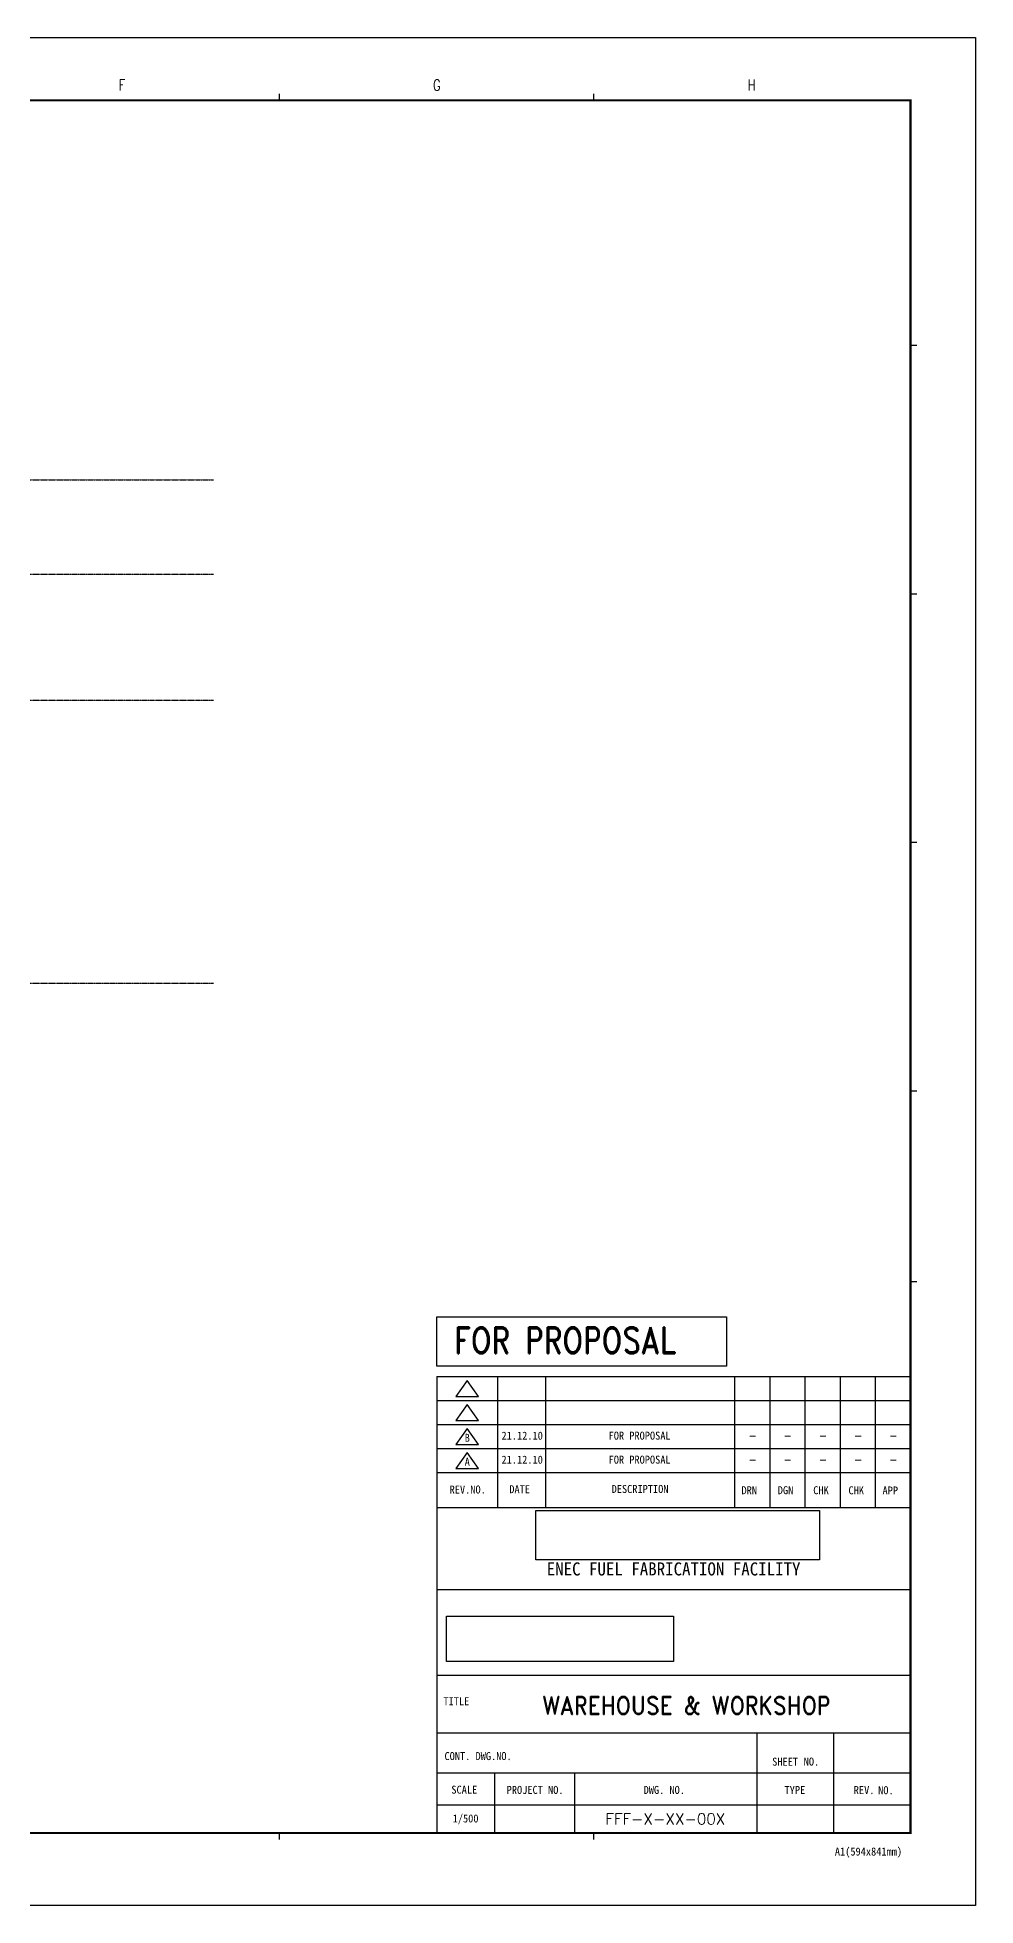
# Model space of a CAD drawing. Header units: millimetres. Extents: x -232466 to 860779, y -177975 to 311634.
# Drawn here: x 284758 to 314593, y 107851 to 167251 of the extents above; entities that cross this region are included whole.
import ezdxf
from ezdxf.enums import TextEntityAlignment as Align

# ---------------------------------------------------------------- set-up
doc = ezdxf.new("R2010")
doc.units = ezdxf.units.MM
doc.header["$XCLIPFRAME"] = 2
doc.linetypes.add('AXES', pattern=[50.8, 31.75, -6.35, 6.35, -6.35])
doc.linetypes.add('CENTER', pattern=[2, 1.25, -0.25, 0.25, -0.25])
for name, color, linetype in [('Center Line', 1, 'CENTER'), ('TITLEBOX', 7, 'Continuous'), ('TXT', 2, 'Continuous')]:
    doc.layers.add(name, color=color, linetype=linetype)
doc.layers.add('TEXT', color=7, linetype='Continuous', lineweight=15)
doc.styles.add('RD20', font='ROMAND.SHX', dxfattribs={"width": 0.8, "height": 2})
doc.styles.add('RD6', font='ROMAND.shx', dxfattribs={"width": 0.83, "height": 6})
doc.styles.add('ROMAND', font='romand')
doc.styles.add('TBOX', font='romans.shx')
doc.styles.add('돋움체', font='')
doc.styles.get('돋움체').set_extended_font_data('DotumChe')
picture_1 = doc.add_image_def('image1', size_in_pixel=(850, 283))
picture_2 = doc.add_image_def('image2.jpg', size_in_pixel=(500, 87))

msp = doc.modelspace()

# ---------------------------------------------------------------- linework, layer by layer
msp.add_line((312518.8, 111060.4), (312518.8, 110144.6))
at = {"layer": 'Center Line', "linetype": 'AXES'}
for p, q in [((240376.2, 153179.8), (290361.8, 153179.8)), ((240376.2, 150179.8), (290361.8, 150179.8)), ((240376.2, 146179.8), (290361.8, 146179.8)), ((240376.2, 137179.8), (290361.8, 137179.8))]:
    msp.add_line(p, q, dxfattribs=at)
at = {"layer": 'TITLEBOX', "color": 4, "linetype": 'Continuous'}
for p, q in [((292456.5, 165251.2), (292456.5, 165451.2)), ((292456.5, 165251.2), (292456.5, 165451.2)), ((302456.5, 165251.2), (302456.5, 165451.2)), ((302456.5, 165251.2), (302456.5, 165451.2)), ((312718.8, 157451.2), (312518.8, 157451.2)), ((312718.8, 149551.2), (312518.8, 149551.2)), ((312718.8, 141651.2), (312518.8, 141651.2)), ((312718.8, 133751.2), (312518.8, 133751.2)), ((312718.8, 127688.4), (312518.8, 127688.4)), ((292456.5, 109951), (292456.5, 110151)), ((292456.5, 109951), (292456.5, 110151)), ((302456.5, 109951), (302456.5, 110151))]:
    msp.add_line(p, q, dxfattribs=at)
at = {"layer": 'TITLEBOX', "color": 30, "linetype": 'Continuous'}
for p, q in [((297458.6, 126566.4), (306669.9, 126566.4)), ((297458.6, 125003.6), (297458.6, 126566.4)), ((306669.9, 126566.4), (306669.9, 125003.6)), ((306669.9, 125003.6), (297458.6, 125003.6)), ((302456.5, 109951), (302456.5, 110151))]:
    msp.add_line(p, q, dxfattribs=at)
at = {"layer": 'TITLEBOX'}
for p, q in [((297458.6, 124677.9), (312518.8, 124677.9)), ((297458.6, 124677.9), (297458.6, 110144.6)), ((297458.6, 124677.9), (312518.8, 124677.9)), ((297458.6, 124677.9), (297458.6, 110144.6)), ((298425.3, 124550.7), (298069.1, 124041.9)), ((298425.3, 124550.7), (298069.1, 124041.9)), ((298781.5, 124041.9), (298425.3, 124550.7)), ((298781.5, 124041.9), (298425.3, 124550.7)), ((299392, 124677.9), (299392, 120505.8)), ((299392, 124677.9), (299392, 120505.8)), ((300918.4, 124677.9), (300918.4, 120505.8)), ((300918.4, 124677.9), (300918.4, 120505.8)), ((306926.5, 124674.2), (306926.5, 120505.8)), ((306926.5, 124674.2), (306926.5, 120505.8)), ((308045, 124674.2), (308045, 120505.8)), ((308045, 124674.2), (308045, 120505.8)), ((309163.5, 124674.2), (309163.5, 120505.8)), ((309163.5, 124674.2), (309163.5, 120505.8)), ((310281.9, 124674.2), (310281.9, 120505.8)), ((310281.9, 124674.2), (310281.9, 120505.8)), ((311400.4, 124674.2), (311400.4, 120505.8)), ((311400.4, 124674.2), (311400.4, 120505.8)), ((297458.6, 123914.7), (312518.8, 123914.7)), ((297458.6, 123914.7), (312518.8, 123914.7)), ((298069.1, 124041.9), (298781.5, 124041.9)), ((298069.1, 124041.9), (298781.5, 124041.9)), ((298425.3, 123787.5), (298069.1, 123278.7)), ((298425.3, 123787.5), (298069.1, 123278.7)), ((298781.5, 123278.7), (298425.3, 123787.5)), ((298781.5, 123278.7), (298425.3, 123787.5)), ((297458.6, 123151.5), (312518.8, 123151.5)), ((297458.6, 123151.5), (312518.8, 123151.5)), ((298069.1, 123278.7), (298781.5, 123278.7)), ((298069.1, 123278.7), (298781.5, 123278.7)), ((298425.3, 123024.3), (298069.1, 122515.5)), ((298425.3, 123024.3), (298069.1, 122515.5)), ((298781.5, 122515.5), (298425.3, 123024.3)), ((298781.5, 122515.5), (298425.3, 123024.3)), ((297458.6, 122388.3), (312518.8, 122388.3)), ((297458.6, 122388.3), (312518.8, 122388.3)), ((298069.1, 122515.5), (298781.5, 122515.5)), ((298069.1, 122515.5), (298781.5, 122515.5)), ((298425.3, 122261.1), (298069.1, 121752.3)), ((298425.3, 122261.1), (298069.1, 121752.3)), ((298781.5, 121752.3), (298425.3, 122261.1)), ((298781.5, 121752.3), (298425.3, 122261.1)), ((297458.6, 121625.1), (312518.8, 121625.1)), ((297458.6, 121625.1), (312518.8, 121625.1)), ((298069.1, 121752.3), (298781.5, 121752.3)), ((298069.1, 121752.3), (298781.5, 121752.3)), ((297458.6, 120505.8), (312518.8, 120505.8)), ((297458.6, 120505.8), (312518.8, 120505.8)), ((297458.6, 117906.7), (312518.8, 117906.7)), ((297458.6, 117906.7), (312518.8, 117906.7)), ((297458.6, 115181.6), (312518.8, 115181.6)), ((297458.6, 115181.6), (312518.8, 115181.6)), ((297458.6, 113350), (312518.8, 113350)), ((297458.6, 113350), (312518.8, 113350)), ((307634.4, 113350), (307634.4, 110144.6)), ((307634.4, 113350), (307634.4, 110144.6)), ((310076.6, 113350), (310076.6, 110144.6)), ((310076.6, 113350), (310076.6, 110144.6)), ((297458.6, 112078), (312518.8, 112078)), ((297458.6, 112078), (312518.8, 112078)), ((299290.2, 112078), (299290.2, 110144.6)), ((299290.2, 112078), (299290.2, 110144.6)), ((301834.2, 112078), (301834.2, 110144.6)), ((301834.2, 112078), (301834.2, 110144.6)), ((297458.6, 111060.4), (312518.8, 111060.4)), ((297458.6, 111060.4), (312518.8, 111060.4))]:
    msp.add_line(p, q, dxfattribs=at)
at = {"layer": 'TITLEBOX', "color": 30}
msp.add_line((312518.8, 110144.6), (312518.8, 110159.7), dxfattribs=at)
at = {"layer": 'TITLEBOX', "color": 7}
msp.add_lwpolyline([(230492.8, 167251.2), (314592.8, 167251.2), (314592.8, 107851.2), (230492.8, 107851.2)], close=True, dxfattribs=at)
at = {"layer": 'TITLEBOX', "color": 4, "const_width": 70}
msp.add_lwpolyline([(232492.8, 165251.2), (312518.8, 165251.2), (312518.8, 110159.7), (232492.8, 110159.7)], close=True, dxfattribs=at)

# ---------------------------------------------------------------- texts
at = {"layer": 'TEXT', "color": 7, "style": '돋움체'}
for s, height, p in [('B', 254.4, (298428.7, 122724.7)), ('21.12.10', 254.4, (300173.9, 122794.1)), ('FOR PROPOSAL', 254.396, (303908.3, 122794.1)), ('A', 254.4, (298428.7, 121961.6)), ('21.12.10', 254.4, (300173.9, 122030.9)), ('FOR PROPOSAL', 254.396, (303908.3, 122030.9))]:
    msp.add_text(s, height=height, dxfattribs=at).set_placement(p, align=Align.MIDDLE_CENTER)
msp.add_text('1/500', height=254.4, dxfattribs=at).set_placement((298374.4, 110602.5), align=Align.MIDDLE)
at = {"layer": 'TITLEBOX', "color": 4, "linetype": 'Continuous', "style": 'TBOX', "width": 0.75}
for s, p in [('F', (287343.5, 165557.7)), ('G', (297343.5, 165557.7)), ('H', (307343.5, 165557.7))]:
    msp.add_text(s, height=350, dxfattribs=at).set_placement(p)
at = {"layer": 'TITLEBOX', "style": '돋움체'}
for s, height, p in [('REV.NO.', 254.4, (297866.8, 120954.4)), ('REV.NO.', 254.4, (297866.8, 120954.4)), ('DATE', 254.4, (299765, 120964.5)), ('DATE', 254.4, (299765, 120964.5)), ('DESCRIPTION', 254.396, (303017.5, 120971.3)), ('DESCRIPTION', 254.396, (303017.5, 120971.3)), ('DRN', 254.4, (307147.8, 120931.4)), ('DRN', 254.4, (307147.8, 120931.4)), ('DGN', 254.4, (308301.7, 120931.4)), ('DGN', 254.4, (308301.7, 120931.4)), ('CHK', 254.4, (309428.2, 120931.4)), ('CHK', 254.4, (309428.2, 120931.4)), ('CHK', 254.4, (310548.6, 120928.6)), ('CHK', 254.4, (310548.6, 120928.6)), ('APP', 254.4, (311632.3, 120923.4)), ('APP', 254.4, (311632.3, 120923.4)), ('TITLE', 254.4, (297669.7, 114224.5)), ('TITLE', 254.4, (297669.7, 114224.5)), ('CONT. DWG.NO.', 254.396, (297704.3, 112479.8)), ('CONT. DWG.NO.', 254.396, (297704.3, 112479.8)), ('SHEET', 254.4, (308123.2, 112300.3)), ('SHEET', 254.4, (308123.2, 112300.3)), ('NO.', 254.4, (309125.7, 112304.1)), ('NO.', 254.4, (309125.7, 112304.1)), ('SCALE', 254.4, (297921.7, 111410.7)), ('SCALE', 254.4, (297921.7, 111410.7)), ('PROJECT NO.', 254.396, (299680.9, 111403.2)), ('PROJECT NO.', 254.396, (299680.9, 111403.2)), ('DWG. NO.', 254.4, (304034.7, 111403.2)), ('DWG. NO.', 254.4, (304034.7, 111403.2)), ('TYPE', 254.4, (308516.3, 111400.6)), ('TYPE', 254.4, (308516.3, 111400.6)), ('REV.', 254.4, (310717.8, 111397.9)), ('REV.', 254.4, (310717.8, 111397.9)), ('NO.', 254.4, (311494.2, 111393.2)), ('NO.', 254.4, (311494.2, 111393.2))]:
    msp.add_text(s, height=height, dxfattribs=at).set_placement(p)
at = {"layer": 'TITLEBOX', "color": 3, "style": '돋움체'}
msp.add_text('ENEC FUEL FABRICATION FACILITY', height=416.189, dxfattribs=at).set_placement((304988.7, 118556.5), align=Align.MIDDLE)
at = {"layer": 'TITLEBOX', "color": 0, "style": '돋움체'}
msp.add_text('A1(594x841mm)', height=254.396, dxfattribs=at).set_placement((310116.5, 109444.2))
at = {"layer": 'TXT', "color": 30, "linetype": 'Continuous', "style": 'RD6', "width": 0.83}
msp.add_text('FOR PROPOSAL', height=835.501, dxfattribs=at).set_placement((298009.2, 125406.7))
at = {"layer": 'TXT', "color": 7, "style": 'RD20', "width": 0.83}
for p in [(307501.7, 122654.7), (308620.2, 122654.7), (309738.7, 122654.7), (310857.1, 122654.7), (311975.6, 122654.7), (307501.7, 121891.5), (308620.2, 121891.5), (309738.7, 121891.5), (310857.1, 121891.5), (311975.6, 121891.5)]:
    msp.add_text('-', height=282.8, dxfattribs=at).set_placement(p, align=Align.CENTER)
at = {"layer": 'TXT', "color": 7, "style": 'ROMAND', "width": 0.9}
msp.add_text('WAREHOUSE & WORKSHOP', height=565.517, dxfattribs=at).set_placement((305398.3, 114213.2), align=Align.MIDDLE)
at = {"layer": 'TXT', "color": 7, "style": 'RD20'}
msp.add_text('FFF-X-XX-00X', height=353.448, dxfattribs=at).set_placement((304727.5, 110432.1), align=Align.CENTER)

# ---------------------------------------------------------------- pictures from other files: only their frames are drawn
image = msp.add_image(picture_2, insert=(300607, 118850.6), size_in_units=(9015.9, 1568.8))
image.dxf.flags = 7
image = msp.add_image(picture_1, insert=(297633.7, 114990.9), size_in_units=(7427.9, 2473.1))
image.set_boundary_path([(15.17, 45.797), (840.684, 210.9)])

doc.saveas('drawing.dxf')
